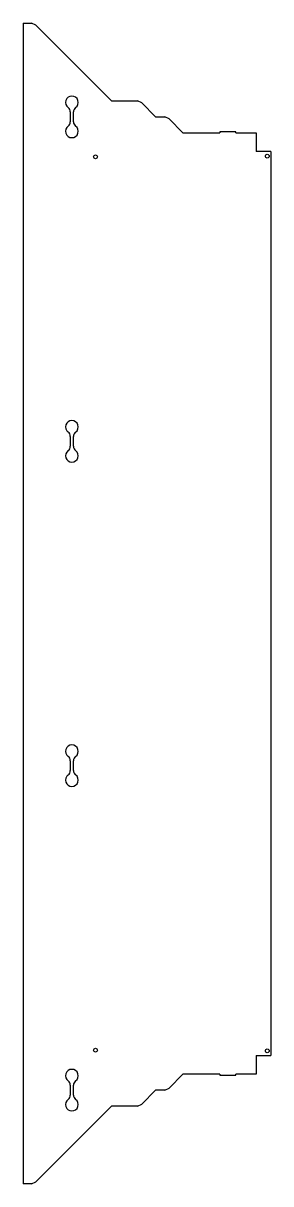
# Model space of a CAD drawing. Header units: millimetres. Extents: x -24 to 208, y -436 to 652.
import ezdxf

# ---------------------------------------------------------------- set-up
doc = ezdxf.new("R2010")
doc.units = ezdxf.units.MM

msp = doc.modelspace()

# ---------------------------------------------------------------- linework, layer by layer
at = {"color": 7, "linetype": 'Continuous', "lineweight": 25}
for p, q in [((-23.7, 651.8), (-23.7, -435.9)), ((-23.7, 651.8), (-15.9, 651.8)), ((-11.9, 649.8), (-15.9, 651.8)), ((-11.9, 649.8), (58.9, 579)), ((58.9, 579), (83.4, 579)), ((87.4, 577), (83.4, 579)), ((87.4, 577), (100.4, 564)), ((20.4, 568.6), (20.4, 559.3)), ((23.4, 559.3), (23.4, 568.6)), ((100.4, 564), (109, 564)), ((113, 562), (109, 564)), ((113, 562), (126, 549)), ((126, 549), (160.6, 549)), ((160.6, 550.1), (160.6, 549)), ((175.6, 550.1), (160.6, 550.1)), ((175.6, 549), (175.6, 550.1)), ((175.6, 549), (194.6, 549)), ((194.6, 549), (194.6, 531.5)), ((208.4, 531.5), (194.6, 531.5)), ((208.4, 531.5), (208.4, -315.6)), ((20.4, 264.6), (20.4, 255.3)), ((23.4, 255.3), (23.4, 264.6)), ((20.4, -39.4), (20.4, -48.7)), ((23.4, -48.7), (23.4, -39.4)), ((194.6, -315.6), (208.4, -315.6)), ((194.6, -315.6), (194.6, -333.1)), ((126, -333.1), (113, -346.1)), ((160.6, -333.1), (126, -333.1)), ((160.6, -333.1), (160.6, -334.2)), ((160.6, -334.2), (175.6, -334.2)), ((194.6, -333.1), (175.6, -333.1)), ((175.6, -334.2), (175.6, -333.1)), ((20.4, -343.4), (20.4, -352.7)), ((23.4, -352.7), (23.4, -343.4)), ((109, -348.1), (113, -346.1)), ((100.4, -348.1), (87.4, -361.1)), ((109, -348.1), (100.4, -348.1)), ((58.9, -363.1), (-11.9, -433.9)), ((83.4, -363.1), (58.9, -363.1)), ((83.4, -363.1), (87.4, -361.1)), ((-15.9, -435.9), (-11.9, -433.9)), ((-15.9, -435.9), (-23.7, -435.9))]:
    msp.add_line(p, q, dxfattribs=at)
for centre in [(44, 526.5), (205.1, 527.2), (44, -310.6), (205.1, -311.3)]:
    msp.add_circle(centre, 1.8, dxfattribs=at)
for centre, radius, start, end in [((21.9, 577.5), 6, 306.2215, 233.7785), ((15.4, 568.6), 5, 0, 53.7785), ((28.4, 568.6), 5, 126.2215, 180), ((21.9, 550.5), 6, 126.2215, 53.7785), ((15.4, 559.3), 5, 306.2215, 0), ((28.4, 559.3), 5, 180, 233.7785), ((21.9, 273.4), 6, 306.2215, 233.7785), ((15.4, 264.6), 5, 0, 53.7785), ((28.4, 264.6), 5, 126.2215, 180), ((21.9, 246.4), 6, 126.2215, 53.7785), ((15.4, 255.3), 5, 306.2215, 0), ((28.4, 255.3), 5, 180, 233.7785), ((21.9, -30.6), 6, 306.2215, 233.7785), ((15.4, -39.4), 5, 0, 53.7785), ((28.4, -39.4), 5, 126.2215, 180), ((21.9, -57.5), 6, 126.2215, 53.7785), ((15.4, -48.7), 5, 306.2215, 0), ((28.4, -48.7), 5, 180, 233.7785), ((21.9, -334.6), 6, 306.2215, 233.7785), ((15.4, -343.4), 5, 0, 53.7785), ((28.4, -343.4), 5, 126.2215, 180), ((21.9, -361.6), 6, 126.2215, 53.7785), ((15.4, -352.7), 5, 306.2215, 0), ((28.4, -352.7), 5, 180, 233.7785)]:
    msp.add_arc(centre, radius, start, end, dxfattribs=at)

doc.saveas('drawing.dxf')
